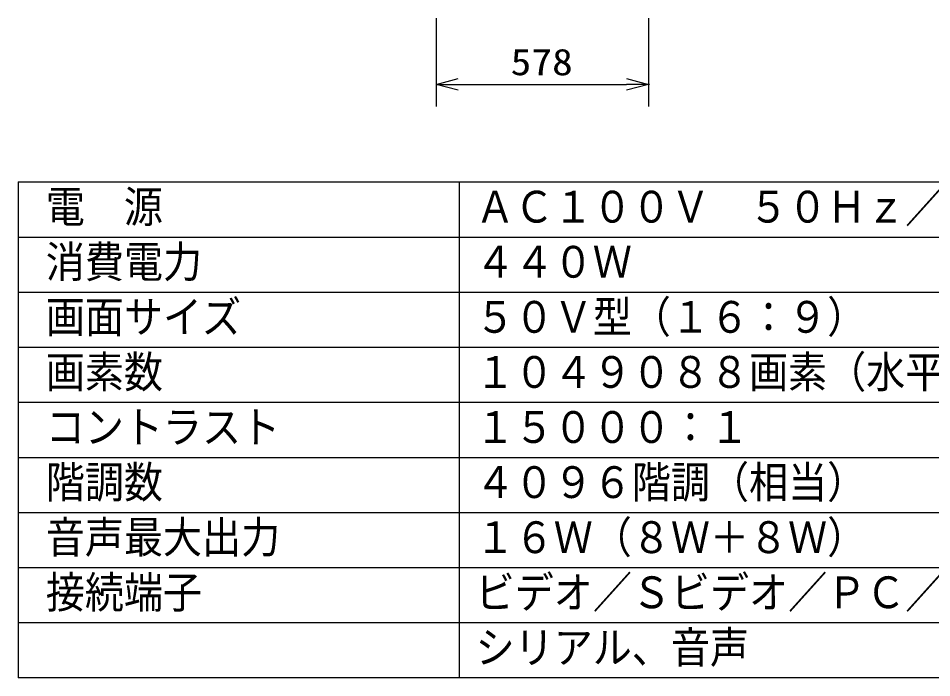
# Model space of a CAD drawing. Units: millimetres, scale not verified. Extents: x -63 to 63, y -57 to 57.
# Drawn here: x -62.5 to 20.4, y -56.5 to 3.4 of the extents above; entities that cross this region are included whole.
import ezdxf
from ezdxf.enums import TextEntityAlignment as Align

# ---------------------------------------------------------------- set-up
doc = ezdxf.new("R2010")
doc.units = ezdxf.units.MM
doc.header["$LTSCALE"] = 0.190236
doc.header["$PDMODE"] = 32
doc.header["$PDSIZE"] = 0.0951
for name, color, linetype in [('0-2_MOJI1', 2, 'Continuous'), ('0-3_WAKU', 3, 'Continuous'), ('0-4_DEFPOINTS', 7, 'Continuous')]:
    doc.layers.add(name, color=color, linetype=linetype)
doc.styles.add('ＭＳ ゴシック', font='')
doc.styles.get('ＭＳ ゴシック').set_extended_font_data('MS Gothic')

# ---------------------------------------------------------------- blocks, each defined once
blk = doc.blocks.new('_OPEN30')
at = {"layer": '0-4_DEFPOINTS'}
blk.add_line((0, 0), (-1, 0), dxfattribs=at)
blk.add_lwpolyline([(-1, 0.26795), (0, 0), (-1, -0.26795)], dxfattribs=at)

msp = doc.modelspace()

# ---------------------------------------------------------------- linework, layer by layer
at = {"layer": '0-3_WAKU'}
for p, q in [((-24.577, 3.3583), (-24.577, -4.6417)), ((-5.3004, 3.3583), (-5.3004, -4.6417)), ((-22.577, -2.6417), (-7.3004, -2.6417))]:
    msp.add_line(p, q, dxfattribs=at)
at = {"layer": '0-3_WAKU', "color": 4}
for p, q in [((-62.5001, -11.5), (-62.5001, -56.5001)), ((-62.5001, -11.5), (62.5001, -11.5)), ((-22.5, -11.5), (-22.5, -56.5001)), ((62.5001, -56.5001), (-62.5001, -56.5001))]:
    msp.add_line(p, q, dxfattribs=at)
at = {"layer": '0-3_WAKU', "color": 1}
for p, q in [((-62.5001, -16.5), (62.5001, -16.5)), ((-62.5001, -21.5), (62.5001, -21.5)), ((-62.5001, -26.5), (62.5001, -26.5)), ((-62.5001, -31.5001), (62.5001, -31.5001)), ((-62.5001, -36.5001), (62.5001, -36.5001)), ((-62.5001, -41.5001), (62.5001, -41.5001)), ((-62.5001, -46.5001), (62.5001, -46.5001)), ((-62.5001, -51.5001), (62.5001, -51.5001))]:
    msp.add_line(p, q, dxfattribs=at)
at = {"layer": '0-4_DEFPOINTS'}
msp.add_point((-5.3004, -2.6417), dxfattribs=at)

# ---------------------------------------------------------------- block references
at = {"layer": '0-3_WAKU', "xscale": 2, "yscale": 2, "rotation": 180}
msp.add_blockref('_OPEN30', (-24.577, -2.6417), dxfattribs=at)
at = {"layer": '0-3_WAKU', "xscale": 2, "yscale": 2}
msp.add_blockref('_OPEN30', (-5.3004, -2.6417), dxfattribs=at)

# ---------------------------------------------------------------- texts
at = {"layer": '0-2_MOJI1', "style": 'ＭＳ ゴシック', "width": 0.9}
for s, p in [('電  源', (-60.0001, -16.0551)), ('ＡＣ１００Ｖ\u3000５０Ｈｚ／６０Ｈｚ', (-21, -16.0551)), ('消費電力', (-60.0001, -21.0552)), ('４４０Ｗ', (-21, -21.0552)), ('画面サイズ', (-60.0001, -26.0552)), ('５０Ｖ型（１６：９）', (-21, -26.0552)), ('画素数', (-60.0001, -31.0552)), ('１０４９０８８画素（水平１３６６×垂直７６８）', (-21, -31.0552)), ('コントラスト', (-60.0001, -36.0552)), ('１５０００：１', (-21, -36.0552)), ('階調数', (-60.0001, -41.0552)), ('４０９６階調（相当）', (-21, -41.0552)), ('音声最大出力', (-60.0001, -46.0552)), ('１６Ｗ（８Ｗ＋８Ｗ）', (-21, -46.0552)), ('接続端子', (-60.0001, -51.0552)), ('ビデオ／Ｓビデオ／ＰＣ／外部スピーカ', (-21, -51.0552)), ('シリアル、音声', (-21, -56.0552))]:
    msp.add_text(s, height=2.887, dxfattribs=at).set_placement(p, align=Align.BOTTOM_LEFT)
at = {"layer": '0-3_WAKU', "style": 'ＭＳ ゴシック', "width": 1.15}
msp.add_text('578', height=2.406, dxfattribs=at).set_placement((-17.8258, -2.5321), align=Align.BOTTOM_LEFT)

doc.saveas('drawing.dxf')
